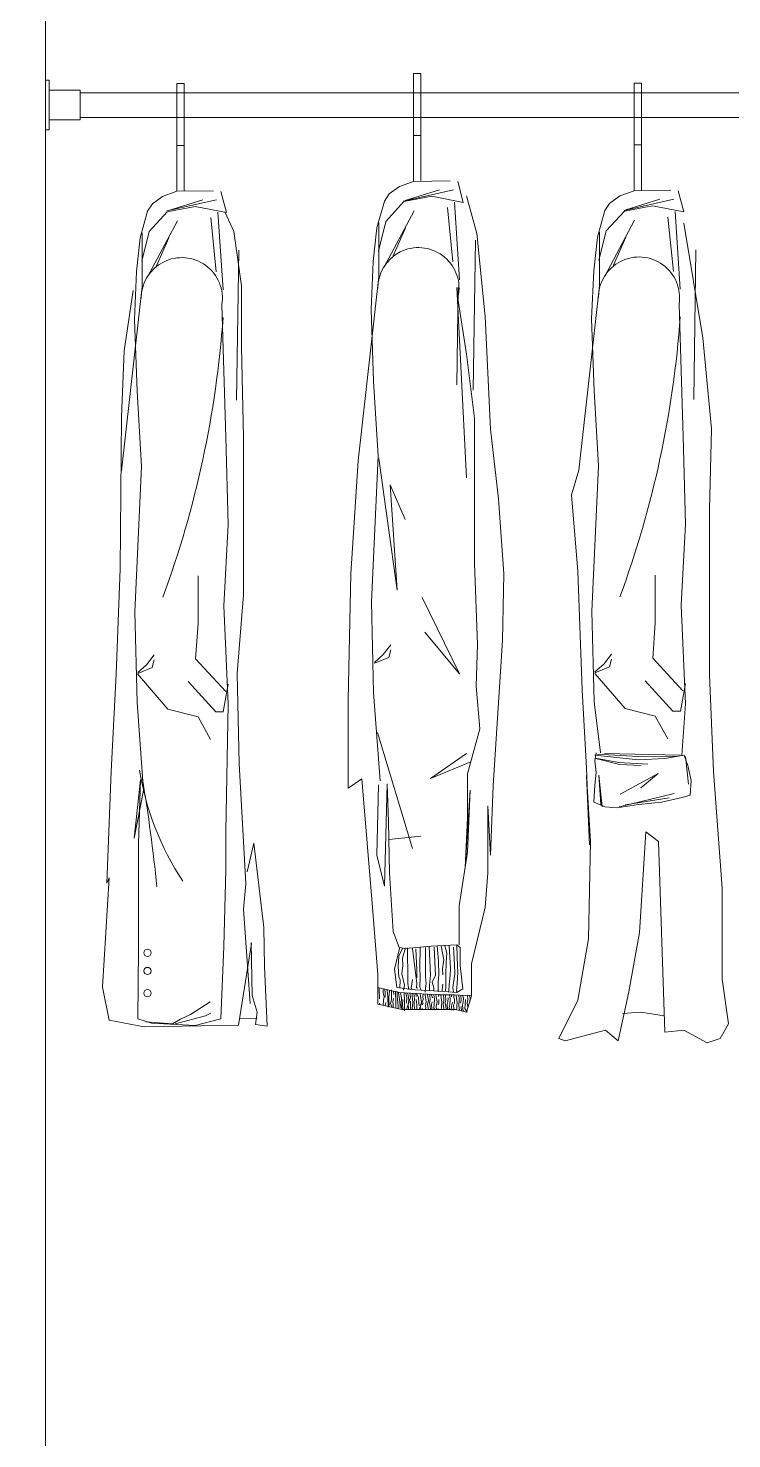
# Model space of a CAD drawing. Header units: millimetres. Extents: x 2502.5 to 2587.5, y 1451 to 1547.9.
# Drawn here: x 2571.685 to 2572.254, y 1532.492 to 1533.631 of the extents above; entities that cross this region are included whole.
import ezdxf

# ---------------------------------------------------------------- set-up
doc = ezdxf.new("R2010")
doc.units = ezdxf.units.MM
for name, color, linetype, lineweight in [('0.09', 6, 'Continuous', 9), ('03_CIVIL EXIST A DECLARAR', 6, 'Continuous', 15), ('07_CIVIL VISTAS MEDIA', 143, 'Continuous', 9)]:
    doc.layers.add(name, color=color, linetype=linetype, lineweight=lineweight)

msp = doc.modelspace()

# ---------------------------------------------------------------- hatches: boundary and pattern name
at = {"layer": '0.09'}
h = msp.add_hatch(dxfattribs=at)
h.set_pattern_fill('ANSI32', color=18, scale=0.005, angle=-90)
h.paths.add_polyline_path([(2573.5176, 1535.1292), (2568.8162, 1535.1292), (2568.9073, 1534.8292), (2570.9493, 1534.8292), (2570.9493, 1531.8292), (2569.8186, 1531.8292), (2569.9097, 1531.5292), (2573.1633, 1531.5292), (2573.1928, 1531.8292), (2572.9993, 1531.8292), (2572.9993, 1534.8292), (2573.4881, 1534.8292)])
h.paths.add_polyline_path([(2571.0993, 1534.8292), (2572.8993, 1534.8292), (2572.8993, 1531.8292), (2571.0993, 1531.8292)], flags=16)
h.paths.add_polyline_path([(2571.6993, 1534.0292), (2572.8993, 1534.0292), (2572.8993, 1531.8492), (2571.6993, 1531.8492)], flags=0)
h.paths.add_polyline_path([(2572.5745, 1533.7107, -0.877045), (2572.5685, 1533.7563, -0.767449), (2572.5685, 1533.8011, -0.767449), (2572.5685, 1533.8459, -0.767449), (2572.5685, 1533.8907), (2572.8213, 1533.8907, -0.767449), (2572.8213, 1533.8459, -0.767449), (2572.8213, 1533.8011, -0.767449), (2572.8213, 1533.7563, -0.877045), (2572.8153, 1533.7107), (2572.8993, 1533.7092)], flags=0)
h.paths.add_polyline_path([(2572.3593, 1533.0399), (2572.3589, 1533.0433), (2572.3582, 1533.0433)], flags=0)
h.paths.add_polyline_path([(2572.2795, 1533.0166), (2572.2798, 1533.0081), (2572.28, 1533.0081)], flags=0)
h.paths.add_polyline_path([(2572.2863, 1533.044), (2572.2852, 1533.0441), (2572.2854, 1533.0419), (2572.286, 1533.0418)], flags=0)
h.paths.add_polyline_path([(2572.2168, 1533.0399), (2572.2165, 1533.0433), (2572.2157, 1533.0433)], flags=0)
h.paths.add_polyline_path([(2572.137, 1533.0166), (2572.1373, 1533.0081), (2572.1375, 1533.0081)], flags=0)
h.paths.add_polyline_path([(2572.1439, 1533.044), (2572.1427, 1533.0441), (2572.143, 1533.0419), (2572.1435, 1533.0418)], flags=0)
h.paths.add_polyline_path([(2572.0403, 1532.9657), (2572.0423, 1533.0159), (2572.0384, 1532.9534)], flags=0)
h.paths.add_polyline_path([(2572.0328, 1533.4276), (2572.0326, 1533.4141, 0.104536)], flags=0)
h.paths.add_polyline_path([(2571.985, 1532.8875), (2571.9853, 1532.8875), (2571.9852, 1532.8879)], flags=0)
h.paths.add_polyline_path([(2571.9998, 1532.8544), (2571.9996, 1532.856), (2571.9975, 1532.8569), (2571.9977, 1532.8554), (2571.9981, 1532.8544)], flags=0)
h.paths.add_polyline_path([(2572.0058, 1532.8511), (2572.0064, 1532.8559), (2572.0057, 1532.8511)], flags=0)
h.paths.add_polyline_path([(2572.0023, 1532.8414), (2572.0026, 1532.8388), (2572.0039, 1532.8388), (2572.0039, 1532.839), (2572.0032, 1532.8436)], flags=0)
h.paths.add_polyline_path([(2571.993, 1532.8449), (2571.9942, 1532.8397), (2571.9939, 1532.8474)], flags=0)
h.paths.add_polyline_path([(2571.7023, 1533.5812), (2571.7273, 1533.5812), (2571.8053, 1533.581), (2571.8053, 1533.5866), (2571.8113, 1533.5866), (2571.8113, 1533.5792), (2571.9966, 1533.5792), (2571.9966, 1533.5946), (2572.0026, 1533.5946), (2572.0026, 1533.5792), (2572.1748, 1533.5792), (2572.1748, 1533.587), (2572.1808, 1533.587), (2572.1808, 1533.5792), (2572.3173, 1533.5792), (2572.3173, 1533.587), (2572.3233, 1533.587), (2572.3233, 1533.5792), (2572.5339, 1533.5792), (2572.5339, 1533.5865), (2572.5399, 1533.5865), (2572.5399, 1533.5792), (2572.7564, 1533.5792), (2572.7564, 1533.5859), (2572.7624, 1533.5859), (2572.7624, 1533.5792), (2572.8813, 1533.5792), (2572.8813, 1533.5812), (2572.8963, 1533.5812), (2572.8963, 1533.5572), (2572.8813, 1533.5572), (2572.8813, 1533.5592), (2572.7624, 1533.5592), (2572.7624, 1533.4989), (2572.7795, 1533.4926), (2572.7859, 1533.4829), (2572.792, 1533.4613), (2572.7949, 1533.4341), (2572.7967, 1533.3954), (2572.7959, 1533.3731), (2572.8076, 1533.2692), (2572.8082, 1533.1938), (2572.8114, 1533.1089), (2572.8154, 1533.0302), (2572.8189, 1532.6276), (2572.8171, 1532.632), (2572.8225, 1532.5435), (2572.8171, 1532.5169), (2572.7888, 1532.5116), (2572.7126, 1532.5131), (2572.6982, 1532.5184), (2572.6989, 1532.5134), (2572.6895, 1532.512), (2572.6915, 1532.5603), (2572.6922, 1532.5917), (2572.7002, 1532.6601), (2572.7067, 1532.6316), (2572.712, 1533.0367), (2572.7138, 1533.1093), (2572.7085, 1533.173), (2572.7085, 1533.3004), (2572.7102, 1533.373), (2572.7102, 1533.4225), (2572.7164, 1533.4663), (2572.7236, 1533.482), (2572.7222, 1533.4817), (2572.7269, 1533.4995), (2572.7564, 1533.499), (2572.7564, 1533.5592), (2572.5399, 1533.5592), (2572.5399, 1533.4995), (2572.557, 1533.4932), (2572.5634, 1533.4835), (2572.5695, 1533.4619), (2572.5724, 1533.4346), (2572.5742, 1533.396), (2572.5734, 1533.3737), (2572.5851, 1533.2698), (2572.5858, 1533.1944), (2572.5889, 1533.1095), (2572.5929, 1533.0308), (2572.5964, 1532.6281), (2572.5947, 1532.6325), (2572.6, 1532.544), (2572.5947, 1532.5175), (2572.5663, 1532.5122), (2572.4902, 1532.5136), (2572.4757, 1532.519), (2572.4764, 1532.5139), (2572.467, 1532.5126), (2572.469, 1532.5608), (2572.4697, 1532.5923), (2572.4777, 1532.6606), (2572.4843, 1532.6322), (2572.4895, 1533.0373), (2572.4913, 1533.1099), (2572.486, 1533.1736), (2572.486, 1533.301), (2572.4877, 1533.3735), (2572.4877, 1533.4231), (2572.4939, 1533.4669), (2572.5011, 1533.4826), (2572.4997, 1533.4823), (2572.5044, 1533.5), (2572.5339, 1533.4996), (2572.5339, 1533.5592), (2572.3233, 1533.5592), (2572.3233, 1533.5001), (2572.3528, 1533.5006), (2572.3575, 1533.4829), (2572.3503, 1533.4843), (2572.354, 1533.4159, 0.945076), (2572.2886, 1533.4152), (2572.2883, 1533.4144), (2572.2838, 1533.3743), (2572.2851, 1533.3385), (2572.2887, 1533.2779), (2572.2833, 1533.1603), (2572.2845, 1533.1114), (2572.285, 1533.1108), (2572.2927, 1533.1177), (2572.3005, 1533.1273), (2572.2975, 1533.1154), (2572.2841, 1533.11), (2572.2845, 1533.1104), (2572.2833, 1533.1603), (2572.2887, 1533.2779), (2572.2851, 1533.3385), (2572.283, 1533.3965), (2572.2848, 1533.4352), (2572.2877, 1533.4624), (2572.2948, 1533.4878), (2572.3058, 1533.4958), (2572.3173, 1533.5), (2572.3173, 1533.5592), (2572.1808, 1533.5592), (2572.1808, 1533.5001), (2572.2103, 1533.5006), (2572.215, 1533.4829), (2572.2078, 1533.4843), (2572.2115, 1533.4159, 0.945076), (2572.1461, 1533.4152), (2572.1459, 1533.4144), (2572.1413, 1533.3743), (2572.1426, 1533.3385), (2572.1462, 1533.2779), (2572.1408, 1533.1603), (2572.142, 1533.1114), (2572.1425, 1533.1108), (2572.1503, 1533.1177), (2572.158, 1533.1273), (2572.155, 1533.1154), (2572.1416, 1533.11), (2572.1421, 1533.1104), (2572.1408, 1533.1603), (2572.1462, 1533.2779), (2572.1426, 1533.3385), (2572.1405, 1533.3965), (2572.1423, 1533.4352), (2572.1452, 1533.4624), (2572.1523, 1533.4878), (2572.1634, 1533.4958), (2572.1748, 1533.5), (2572.1748, 1533.5592), (2572.0026, 1533.5592), (2572.0026, 1533.5077), (2572.0321, 1533.5082), (2572.0368, 1533.4905), (2572.0115, 1533.4955), (2571.9889, 1533.4912), (2571.9742, 1533.4751), (2571.9686, 1533.4528), (2571.9686, 1533.4307), (2571.9631, 1533.3819), (2571.9644, 1533.3461), (2571.968, 1533.2855), (2571.9626, 1533.1679), (2571.9639, 1533.118), (2571.9721, 1533.1253), (2571.9798, 1533.1349), (2571.9768, 1533.123), (2571.9639, 1533.1178), (2571.9644, 1533.0948), (2571.9666, 1533.0656), (2571.993, 1532.9776), (2571.9742, 1532.9757), (2571.9753, 1533.0209), (2571.9763, 1532.9903), (2571.9766, 1532.9759), (2571.993, 1532.9776), (2571.9666, 1533.0656), (2571.9644, 1533.0948), (2571.9626, 1533.1679), (2571.968, 1533.2855), (2571.9644, 1533.3461), (2571.9631, 1533.3819), (2571.9519, 1533.2819), (2571.9461, 1533.1906), (2571.9439, 1533.0889), (2571.9439, 1533.0175), (2571.9548, 1533.0249), (2571.9634, 1532.921), (2571.9678, 1532.8669), (2571.9678, 1532.8563), (2571.9787, 1532.8539), (2571.9785, 1532.857), (2571.9855, 1532.8561), (2571.9857, 1532.8626), (2571.9838, 1532.8684), (2571.9848, 1532.8817), (2571.9878, 1532.8884), (2571.9899, 1532.888), (2571.9918, 1532.8945), (2571.9918, 1532.8796), (2571.992, 1532.8715), (2571.992, 1532.8593), (2571.9926, 1532.8552), (2571.9945, 1532.8549), (2571.9946, 1532.8559), (2571.9954, 1532.8548), (2572.0017, 1532.854), (2572.0018, 1532.8567), (2572.0046, 1532.8511), (2572.0041, 1532.8511), (2572.0014, 1532.8364), (2571.9923, 1532.8409), (2571.9927, 1532.8376), (2571.9824, 1532.8399), (2571.9824, 1532.8391), (2571.9823, 1532.8399), (2571.9803, 1532.8403), (2571.9804, 1532.8378), (2571.9793, 1532.8406), (2571.9761, 1532.8413), (2571.9761, 1532.8412), (2571.9761, 1532.8401), (2571.9761, 1532.8413), (2571.9678, 1532.8431), (2571.9678, 1532.8669), (2571.9634, 1532.921), (2571.9548, 1533.0249), (2571.9439, 1533.0175), (2571.9439, 1533.0889), (2571.9461, 1533.1906), (2571.9519, 1533.2819), (2571.9631, 1533.3819), (2571.9623, 1533.4041), (2571.9641, 1533.4428), (2571.967, 1533.47), (2571.9741, 1533.4954), (2571.9852, 1533.5034), (2571.9966, 1533.5076), (2571.9966, 1533.5592), (2571.8113, 1533.5592), (2571.8113, 1533.4997), (2571.8409, 1533.5001), (2571.8455, 1533.4824), (2571.8441, 1533.4827), (2571.8513, 1533.467), (2571.8575, 1533.4232), (2571.8575, 1533.3736), (2571.8593, 1533.3011), (2571.8593, 1533.1737), (2571.854, 1533.11), (2571.8558, 1533.0374), (2571.8609, 1532.9441), (2571.8676, 1532.9731), (2571.8756, 1532.9048), (2571.8763, 1532.8733), (2571.8783, 1532.8251), (2571.8689, 1532.8265), (2571.8696, 1532.8317), (2571.8562, 1532.8315), (2571.856, 1532.8315), (2571.8551, 1532.8261), (2571.779, 1532.8247), (2571.7506, 1532.83), (2571.7453, 1532.8566), (2571.7506, 1532.945), (2571.7489, 1532.9406), (2571.7524, 1533.0309), (2571.7563, 1533.1096), (2571.7595, 1533.1945), (2571.7602, 1533.2699), (2571.7719, 1533.3738), (2571.7711, 1533.3961), (2571.7729, 1533.4347), (2571.7757, 1533.462), (2571.7829, 1533.4873), (2571.7939, 1533.4953), (2571.8053, 1533.4996), (2571.8053, 1533.5592), (2571.7273, 1533.5592), (2571.7273, 1533.5572), (2571.7023, 1533.5572)], flags=0)
h.paths.add_polyline_path([(2571.7743, 1532.9728), (2571.7743, 1532.8879), (2571.7788, 1532.8845, -613.086776), (2571.7788, 1532.8845)], flags=0)
h.paths.add_polyline_path([(2571.7794, 1533.4264), (2571.8012, 1533.4673), (2571.7884, 1533.4384, -0.61303), (2571.8421, 1533.4154), (2571.8385, 1533.4827), (2571.8421, 1533.4154, 0.784591)], flags=0)
h.paths.add_polyline_path([(2572.024, 1532.8405), (2572.0244, 1532.8449), (2572.0239, 1532.8426)], flags=0)
h.paths.add_polyline_path([(2572.0157, 1532.8322), (2572.0166, 1532.8389), (2572.0156, 1532.8449), (2572.015, 1532.8415)], flags=0)
h.paths.add_polyline_path([(2572.0166, 1532.8541), (2572.0166, 1532.8609), (2572.017, 1532.867), (2572.0169, 1532.8719), (2572.0118, 1532.8609), (2572.0134, 1532.8538), (2572.0165, 1532.8536)], flags=0)
h.paths.add_polyline_path([(2572.0272, 1532.8506), (2572.0269, 1532.8532), (2572.0267, 1532.8507)], flags=0)
h.paths.add_polyline_path([(2572.0299, 1532.8676), (2572.0297, 1532.8748), (2572.0287, 1532.8908), (2572.0253, 1532.8906), (2572.0267, 1532.8712), (2572.0253, 1532.8585), (2572.0252, 1532.855), (2572.0258, 1532.8505), (2572.0277, 1532.8514)], flags=0)
h.paths.add_polyline_path([(2572.0436, 1532.8496), (2572.0394, 1532.8372), (2572.0413, 1532.8342), (2572.0411, 1532.8362), (2572.0312, 1532.8387), (2572.0291, 1532.8341), (2572.0253, 1532.8401), (2572.0276, 1532.8396), (2572.0274, 1532.8413), (2572.0291, 1532.8502), (2572.0286, 1532.8546), (2572.0291, 1532.851), (2572.0313, 1532.8524), (2572.0318, 1532.8598), (2572.0322, 1532.8675), (2572.0316, 1532.8908), (2572.0344, 1532.8889), (2572.0344, 1532.8741), (2572.0364, 1532.8554), (2572.0349, 1532.8545), (2572.0384, 1532.8438), (2572.038, 1532.8394), (2572.0391, 1532.8377), (2572.0404, 1532.8465), (2572.0398, 1532.856), (2572.0436, 1532.8446)], flags=0)
h.paths.add_polyline_path([(2572.1993, 1532.8335), (2572.1804, 1532.8365), (2572.1668, 1532.8356), (2572.1706, 1532.8529), (2572.1791, 1532.9009), (2572.1843, 1532.9822), (2572.1946, 1532.9745)], flags=0)
h.paths.add_polyline_path([(2571.7855, 1533.1149), (2571.7722, 1533.1096), (2571.7808, 1533.1172), (2571.7885, 1533.1269)], flags=0)
h.paths.add_polyline_path([(2572.3417, 1532.8335), (2572.3229, 1532.8365), (2572.3093, 1532.8356), (2572.313, 1532.8529), (2572.3216, 1532.9009), (2572.3267, 1532.9822), (2572.337, 1532.9745)], flags=0)
h.paths.add_polyline_path([(2572.4987, 1533.0936), (2572.4996, 1533.0946), (2572.4989, 1533.0981)], flags=0)
h.paths.add_polyline_path([(2572.5068, 1533.4826), (2572.5032, 1533.4153, -0.61303), (2572.5569, 1533.4383), (2572.544, 1533.4672), (2572.5635, 1533.4307, 0.724076), (2572.5032, 1533.4153)], flags=0)
h.paths.add_polyline_path([(2572.1463, 1533.0279), (2572.1482, 1533.0028), (2572.149, 1533.0027)], flags=0)
h.paths.add_polyline_path([(2572.7212, 1533.0931), (2572.7221, 1533.094), (2572.7214, 1533.0976)], flags=0)
h.paths.add_polyline_path([(2572.7293, 1533.482), (2572.7257, 1533.4147, -0.61303), (2572.7794, 1533.4377), (2572.7665, 1533.4666), (2572.786, 1533.4302, 0.724076), (2572.7257, 1533.4147)], flags=0)
h.paths.add_polyline_path([(2572.0107, 1532.8519), (2572.0096, 1532.8441), (2572.0103, 1532.8388), (2572.0112, 1532.8428), (2572.0115, 1532.8392), (2572.0123, 1532.835), (2572.0134, 1532.8441)], flags=0)
h.paths.add_polyline_path([(2572.0189, 1532.8485), (2572.0197, 1532.8543), (2572.0187, 1532.8505)], flags=0)
h.paths.add_polyline_path([(2571.973, 1532.8488), (2571.9725, 1532.8509), (2571.9723, 1532.8462)], flags=0)
h.paths.add_polyline_path([(2571.9772, 1532.8401), (2571.9787, 1532.8464), (2571.9805, 1532.8476), (2571.9798, 1532.8448), (2571.977, 1532.843)], flags=0)
h.paths.add_polyline_path([(2572.2888, 1533.0279), (2572.2907, 1533.0028), (2572.2915, 1533.0027)], flags=0)
h.paths.add_polyline_path([(2572.032, 1532.8447), (2572.0318, 1532.8432), (2572.0314, 1532.8476)], flags=0)
h.paths.add_polyline_path([(2572.0331, 1532.8427), (2572.0335, 1532.8392), (2572.0338, 1532.8382), (2572.0341, 1532.8404), (2572.0336, 1532.8456)], flags=0)
h.paths.add_polyline_path([(2572.5644, 1533.1172), (2572.5731, 1533.1095), (2572.5597, 1533.1148), (2572.5567, 1533.1268)], flags=0)
h.paths.add_polyline_path([(2572.7869, 1533.1166), (2572.7956, 1533.1089), (2572.7822, 1533.1142), (2572.7792, 1533.1262)], flags=0)

# ---------------------------------------------------------------- linework, layer by layer
at = {"layer": '03_CIVIL EXIST A DECLARAR'}
msp.add_line((2571.6993, 1531.8292), (2571.6993, 1534.8292), dxfattribs=at)
at = {"layer": '07_CIVIL VISTAS MEDIA'}
for p, q in [((2571.7023, 1533.5892), (2571.6993, 1533.5892)), ((2571.7023, 1533.5892), (2571.7023, 1533.5492)), ((2571.9966, 1533.5946), (2571.9966, 1533.5076)), ((2572.0026, 1533.5082), (2572.0026, 1533.5946)), ((2571.7023, 1533.5812), (2571.7273, 1533.5812)), ((2571.7273, 1533.5812), (2571.7273, 1533.5572)), ((2572.8813, 1533.5792), (2571.7273, 1533.5792)), ((2571.8053, 1533.5866), (2571.8053, 1533.4996)), ((2571.8113, 1533.5001), (2571.8113, 1533.5866)), ((2572.1748, 1533.587), (2572.1748, 1533.5)), ((2572.1808, 1533.5006), (2572.1808, 1533.587)), ((2571.7023, 1533.5572), (2571.7273, 1533.5572)), ((2572.8813, 1533.5592), (2571.7273, 1533.5592)), ((2571.7023, 1533.5492), (2571.6993, 1533.5492)), ((2571.9886, 1533.4917), (2572.0288, 1533.5007)), ((2571.9899, 1533.4921), (2572.0175, 1533.5007)), ((2571.7973, 1533.4837), (2571.8375, 1533.4927)), ((2571.7986, 1533.484), (2571.8263, 1533.4927)), ((2572.0284, 1533.4425), (2572.024, 1533.4864)), ((2572.0339, 1533.4281), (2572.0297, 1533.4908)), ((2572.0479, 1533.4655), (2572.0393, 1533.4958)), ((2572.1668, 1533.4841), (2572.207, 1533.4931)), ((2572.1681, 1533.4845), (2572.1957, 1533.4931)), ((2571.7813, 1533.43), (2571.8058, 1533.4758)), ((2571.8372, 1533.4344), (2571.8328, 1533.4783)), ((2571.8427, 1533.4201), (2571.8385, 1533.4827)), ((2571.9686, 1533.4741), (2571.9686, 1533.4307)), ((2571.9726, 1533.4381), (2571.9971, 1533.4839)), ((2572.1508, 1533.4305), (2572.1753, 1533.4763)), ((2572.2066, 1533.4349), (2572.2022, 1533.4788)), ((2572.2121, 1533.4205), (2572.2079, 1533.4832)), ((2572.2151, 1533.4737), (2572.2305, 1533.3812)), ((2571.7774, 1533.466), (2571.7774, 1533.4226)), ((2571.7989, 1533.462), (2571.7889, 1533.4394)), ((2571.9902, 1533.4701), (2571.9801, 1533.4475)), ((2572.0544, 1533.3984), (2572.0479, 1533.4655)), ((2572.1468, 1533.4665), (2572.1468, 1533.4231)), ((2572.1683, 1533.4625), (2572.1583, 1533.4399)), ((2571.8554, 1533.452), (2571.8535, 1533.3309)), ((2572.0466, 1533.46), (2572.0448, 1533.339)), ((2572.2248, 1533.4524), (2572.223, 1533.3314)), ((2571.9686, 1533.4307), (2571.9519, 1533.2819)), ((2571.7774, 1533.4226), (2571.7606, 1533.2739)), ((2572.0327, 1533.4218), (2572.0316, 1533.3433)), ((2572.0316, 1533.4218), (2572.0394, 1533.2681)), ((2572.1468, 1533.4231), (2572.1301, 1533.2743)), ((2572.0393, 1533.3681), (2572.0328, 1533.4114)), ((2572.0588, 1533.3075), (2572.0544, 1533.3984)), ((2572.2305, 1533.3812), (2572.2374, 1533.3076)), ((2572.0458, 1533.3162), (2572.0393, 1533.3681)), ((2572.0458, 1533.1993), (2572.0458, 1533.3162)), ((2572.0653, 1533.2512), (2572.0588, 1533.3075)), ((2572.2374, 1533.3076), (2572.2357, 1533.2425)), ((2571.9519, 1533.2819), (2571.9461, 1533.1906)), ((2571.9687, 1533.2838), (2571.9833, 1533.1773)), ((2572.1243, 1533.2545), (2572.1301, 1533.2743)), ((2571.9833, 1533.1773), (2571.9777, 1533.2625)), ((2571.9777, 1533.2625), (2571.99, 1533.2345)), ((2572.0696, 1533.1906), (2572.0653, 1533.2512)), ((2572.1294, 1533.1928), (2572.1243, 1533.2545)), ((2572.2357, 1533.2425), (2572.2357, 1533.1089)), ((2571.9461, 1533.1906), (2571.9439, 1533.0889)), ((2572.0482, 1533.1334), (2572.0458, 1533.1993)), ((2572.0684, 1533.1368), (2572.0696, 1533.1906)), ((2572.1329, 1533.0969), (2572.1294, 1533.1928)), ((2572.0035, 1533.1715), (2572.0339, 1533.1099)), ((2572.0339, 1533.1099), (2572.0058, 1533.1435)), ((2572.0472, 1533.0999), (2572.0482, 1533.1334)), ((2572.0609, 1533.0196), (2572.0684, 1533.1368)), ((2572.2357, 1533.1089), (2572.2391, 1533.031)), ((2572.0502, 1533.0654), (2572.0472, 1533.0999)), ((2571.9439, 1533.0889), (2571.9439, 1533.0175)), ((2572.1363, 1533.0336), (2572.1329, 1533.0969)), ((2572.0403, 1533.029), (2572.0502, 1533.0654)), ((2571.9676, 1533.0623), (2571.9957, 1532.9686)), ((2572.0103, 1533.0253), (2572.0395, 1533.0455)), ((2572.1432, 1533.0395), (2572.1441, 1533.046)), ((2572.1432, 1533.0441), (2572.1784, 1533.0404)), ((2572.1447, 1533.0448), (2572.1781, 1533.043)), ((2572.151, 1533.0454), (2572.212, 1533.0441)), ((2572.1781, 1533.043), (2572.2107, 1533.0433)), ((2572.1784, 1533.0404), (2572.1997, 1533.0413)), ((2572.1997, 1533.0413), (2572.2154, 1533.0441)), ((2572.2154, 1533.0441), (2572.2182, 1533.0358)), ((2572.0428, 1533.0387), (2572.0103, 1533.0253)), ((2572.0403, 1532.9936), (2572.0403, 1533.029)), ((2572.1389, 1532.9716), (2572.1363, 1533.0336)), ((2572.1441, 1533.0302), (2572.1432, 1533.0395)), ((2572.1432, 1533.02), (2572.1441, 1533.0302)), ((2572.1635, 1533.0125), (2572.1943, 1533.0292)), ((2572.1943, 1533.0292), (2572.1802, 1533.0177)), ((2572.2182, 1533.0358), (2572.221, 1533.0237)), ((2572.2391, 1533.031), (2572.246, 1532.9368)), ((2571.9439, 1533.0175), (2571.9548, 1533.0249)), ((2571.9548, 1533.0249), (2571.9634, 1532.921)), ((2571.9684, 1533.0202), (2571.9669, 1532.9633)), ((2571.9733, 1532.9384), (2571.9753, 1533.0209)), ((2571.9753, 1533.0209), (2571.9763, 1532.9903)), ((2572.0588, 1532.9634), (2572.0609, 1533.0196)), ((2572.1397, 1532.9745), (2572.1363, 1533.0276)), ((2572.1363, 1533.0276), (2572.1389, 1532.9716)), ((2572.1423, 1533.0062), (2572.1432, 1533.02)), ((2572.221, 1533.0237), (2572.2201, 1533.0117)), ((2572.0423, 1533.0159), (2572.0384, 1532.9532)), ((2572.0403, 1532.9657), (2572.0423, 1533.0159)), ((2572.2136, 1533.0099), (2572.1969, 1533.0062)), ((2572.2201, 1533.0117), (2572.2136, 1533.0099)), ((2572.0566, 1532.9492), (2572.0566, 1533.0033)), ((2572.0566, 1533.0033), (2572.0588, 1532.9634)), ((2572.1515, 1533.0025), (2572.1423, 1533.0062)), ((2572.1608, 1533.0015), (2572.1515, 1533.0025)), ((2572.1784, 1533.0043), (2572.1608, 1533.0015)), ((2572.1969, 1533.0062), (2572.1784, 1533.0043)), ((2571.9763, 1532.9903), (2571.9773, 1532.949)), ((2572.0384, 1532.9532), (2572.0403, 1532.9936)), ((2571.9766, 1532.9759), (2572.0024, 1532.9786)), ((2572.138, 1532.8957), (2572.1397, 1532.9745)), ((2572.1843, 1532.9822), (2572.1791, 1532.9009)), ((2572.1946, 1532.9745), (2572.1843, 1532.9822)), ((2572.1997, 1532.8204), (2572.1946, 1532.9745)), ((2571.9669, 1532.9633), (2571.9733, 1532.9384)), ((2572.0334, 1532.9224), (2572.0403, 1532.9657)), ((2571.9773, 1532.949), (2571.9802, 1532.9017)), ((2572.0544, 1532.921), (2572.0566, 1532.9492)), ((2572.246, 1532.9368), (2572.246, 1532.8632)), ((2571.9634, 1532.921), (2571.9678, 1532.8669)), ((2572.0334, 1532.8909), (2572.0334, 1532.9224)), ((2572.0436, 1532.8756), (2572.0544, 1532.921)), ((2571.9802, 1532.9017), (2571.9852, 1532.8879)), ((2572.1294, 1532.8461), (2572.138, 1532.8957)), ((2572.1791, 1532.9009), (2572.1706, 1532.8529)), ((2571.9852, 1532.8879), (2571.9812, 1532.8712)), ((2571.9848, 1532.8817), (2571.9842, 1532.8735)), ((2571.9879, 1532.8885), (2571.9848, 1532.8817)), ((2571.9901, 1532.8879), (2571.9852, 1532.8889)), ((2571.9901, 1532.8885), (2571.9877, 1532.8802)), ((2572.0108, 1532.8899), (2571.9901, 1532.8879)), ((2571.9918, 1532.8885), (2571.9918, 1532.8796)), ((2571.9957, 1532.888), (2571.9992, 1532.8596)), ((2571.9985, 1532.8878), (2571.9994, 1532.8702)), ((2572.002, 1532.8887), (2572.0018, 1532.873)), ((2572.0062, 1532.8889), (2572.0062, 1532.8652)), ((2572.0092, 1532.8898), (2572.0103, 1532.8663)), ((2572.0315, 1532.8909), (2572.0108, 1532.8899)), ((2572.0133, 1532.8891), (2572.0142, 1532.8715)), ((2572.0157, 1532.8902), (2572.0168, 1532.8776)), ((2572.019, 1532.8902), (2572.021, 1532.8787)), ((2572.0218, 1532.8902), (2572.0236, 1532.8843)), ((2572.0236, 1532.8843), (2572.0231, 1532.8767)), ((2572.0253, 1532.8902), (2572.0266, 1532.8722)), ((2572.0288, 1532.8891), (2572.0297, 1532.8748)), ((2572.0344, 1532.8889), (2572.0315, 1532.8909)), ((2572.0316, 1532.8904), (2572.0321, 1532.8735)), ((2572.0344, 1532.8741), (2572.0344, 1532.8889)), ((2571.9812, 1532.8712), (2571.9832, 1532.8564)), ((2571.9842, 1532.8735), (2571.9848, 1532.8652)), ((2571.9879, 1532.8741), (2571.9872, 1532.8676)), ((2571.9877, 1532.8802), (2571.9879, 1532.8741)), ((2571.9918, 1532.8796), (2571.992, 1532.8715)), ((2571.992, 1532.8715), (2571.992, 1532.8593)), ((2571.9994, 1532.8702), (2571.9992, 1532.8643)), ((2572.0018, 1532.873), (2572.002, 1532.8646)), ((2572.0142, 1532.8715), (2572.0144, 1532.8665)), ((2572.0168, 1532.8776), (2572.017, 1532.867)), ((2572.021, 1532.8787), (2572.0201, 1532.8715)), ((2572.0201, 1532.8715), (2572.0203, 1532.8667)), ((2572.0231, 1532.8767), (2572.0227, 1532.8676)), ((2572.0266, 1532.8722), (2572.0262, 1532.8665)), ((2572.0297, 1532.8748), (2572.0299, 1532.8676)), ((2572.0321, 1532.8735), (2572.0323, 1532.8689)), ((2572.0364, 1532.8554), (2572.0344, 1532.8741)), ((2572.0436, 1532.8496), (2572.0436, 1532.8756)), ((2571.9678, 1532.8669), (2571.9678, 1532.8431)), ((2571.9848, 1532.8652), (2571.9857, 1532.8626)), ((2571.9857, 1532.8626), (2571.9855, 1532.8559)), ((2571.9872, 1532.8676), (2571.9892, 1532.8583)), ((2571.9892, 1532.8583), (2571.9885, 1532.8543)), ((2571.992, 1532.8593), (2571.9927, 1532.8548)), ((2571.9957, 1532.8628), (2571.9946, 1532.8559)), ((2571.9992, 1532.8596), (2571.999, 1532.8563)), ((2572.002, 1532.8646), (2572.0018, 1532.8567)), ((2572.0062, 1532.8652), (2572.0068, 1532.8596)), ((2572.0068, 1532.8596), (2572.0064, 1532.8559)), ((2572.0096, 1532.8583), (2572.0094, 1532.8543)), ((2572.0103, 1532.8663), (2572.0096, 1532.8583)), ((2572.0144, 1532.8665), (2572.0118, 1532.8609)), ((2572.0118, 1532.8609), (2572.0129, 1532.8561)), ((2572.017, 1532.867), (2572.0166, 1532.8609)), ((2572.0166, 1532.8609), (2572.0166, 1532.8541)), ((2572.0203, 1532.8591), (2572.0197, 1532.8543)), ((2572.0227, 1532.8676), (2572.0227, 1532.8572)), ((2572.0253, 1532.8585), (2572.0251, 1532.8537)), ((2572.0262, 1532.8665), (2572.0253, 1532.8585)), ((2572.0299, 1532.8676), (2572.0284, 1532.8565)), ((2572.0318, 1532.8598), (2572.0314, 1532.8533)), ((2572.0323, 1532.8689), (2572.0318, 1532.8598)), ((2572.246, 1532.8632), (2572.2511, 1532.8272)), ((2571.9674, 1532.8564), (2571.9852, 1532.8525)), ((2571.9689, 1532.8558), (2571.9691, 1532.8472)), ((2571.9722, 1532.8521), (2571.9722, 1532.8548)), ((2571.973, 1532.8488), (2571.9722, 1532.8521)), ((2571.9723, 1532.8462), (2571.973, 1532.8488)), ((2571.9735, 1532.8551), (2571.9738, 1532.8516)), ((2571.9738, 1532.8516), (2571.9736, 1532.8487)), ((2571.9754, 1532.8544), (2571.9758, 1532.8488)), ((2571.9758, 1532.8488), (2571.9759, 1532.8459)), ((2571.9773, 1532.8538), (2571.9768, 1532.8483)), ((2571.9768, 1532.8483), (2571.9768, 1532.8463)), ((2571.9787, 1532.8547), (2571.9789, 1532.8508)), ((2571.9789, 1532.8508), (2571.9787, 1532.8464)), ((2571.9805, 1532.8476), (2571.9798, 1532.8448)), ((2571.9805, 1532.8533), (2571.9806, 1532.8508)), ((2571.982, 1532.8534), (2571.9822, 1532.8439)), ((2571.9832, 1532.8564), (2571.998, 1532.8545)), ((2571.9834, 1532.8532), (2571.9833, 1532.8494)), ((2571.9833, 1532.8494), (2571.984, 1532.8444)), ((2571.9844, 1532.8525), (2571.9855, 1532.8449)), ((2571.9852, 1532.8525), (2571.999, 1532.8515)), ((2571.9861, 1532.8525), (2571.9869, 1532.8478)), ((2571.9869, 1532.8478), (2571.9867, 1532.843)), ((2571.989, 1532.8521), (2571.9892, 1532.8448)), ((2571.9904, 1532.852), (2571.9911, 1532.8485)), ((2571.9911, 1532.8485), (2571.9909, 1532.8439)), ((2571.9942, 1532.8483), (2571.9909, 1532.8387)), ((2571.9918, 1532.8516), (2571.9922, 1532.8506)), ((2571.9922, 1532.8506), (2571.9928, 1532.8462)), ((2571.9936, 1532.8518), (2571.9942, 1532.8483)), ((2571.9946, 1532.8559), (2571.9953, 1532.855)), ((2571.9955, 1532.852), (2571.9955, 1532.8496)), ((2571.9955, 1532.8496), (2571.9961, 1532.8444)), ((2571.997, 1532.8516), (2571.9974, 1532.8473)), ((2571.9974, 1532.8473), (2571.9971, 1532.8444)), ((2571.998, 1532.8545), (2572.0177, 1532.8535)), ((2571.9984, 1532.8515), (2571.9988, 1532.8492)), ((2571.999, 1532.8563), (2572.0001, 1532.8559)), ((2571.999, 1532.8515), (2572.0167, 1532.8505)), ((2571.9994, 1532.8514), (2572.0007, 1532.8483)), ((2572.0007, 1532.8483), (2572.0008, 1532.8441)), ((2572.0045, 1532.8468), (2572.0013, 1532.8388)), ((2572.0018, 1532.8567), (2572.0031, 1532.8541)), ((2572.0021, 1532.8513), (2572.0023, 1532.8491)), ((2572.0023, 1532.8491), (2572.003, 1532.845)), ((2572.0044, 1532.8511), (2572.0042, 1532.8492)), ((2572.0042, 1532.8492), (2572.0045, 1532.8468)), ((2572.0064, 1532.8559), (2572.0059, 1532.8528)), ((2572.006, 1532.8508), (2572.0063, 1532.848)), ((2572.0063, 1532.848), (2572.0069, 1532.845)), ((2572.0079, 1532.8508), (2572.0083, 1532.8486)), ((2572.0083, 1532.8486), (2572.0086, 1532.8459)), ((2572.0097, 1532.8505), (2572.01, 1532.8467)), ((2572.0112, 1532.8505), (2572.012, 1532.8482)), ((2572.0129, 1532.8561), (2572.0129, 1532.8541)), ((2572.0131, 1532.8506), (2572.0136, 1532.8471)), ((2572.0136, 1532.8471), (2572.0133, 1532.8431)), ((2572.0147, 1532.8511), (2572.015, 1532.849)), ((2572.015, 1532.849), (2572.0156, 1532.8449)), ((2572.0166, 1532.8541), (2572.0164, 1532.853)), ((2572.0167, 1532.8505), (2572.0295, 1532.8505)), ((2572.017, 1532.851), (2572.0169, 1532.8491)), ((2572.0171, 1532.8467), (2572.0171, 1532.8439)), ((2572.0177, 1532.8535), (2572.0315, 1532.8525)), ((2572.0187, 1532.8506), (2572.0189, 1532.8478)), ((2572.0189, 1532.8478), (2572.0196, 1532.8449)), ((2572.0197, 1532.8543), (2572.0194, 1532.8535)), ((2572.0206, 1532.8506), (2572.021, 1532.8485)), ((2572.021, 1532.8485), (2572.0212, 1532.8458)), ((2572.0224, 1532.8504), (2572.0226, 1532.8466)), ((2572.0227, 1532.8572), (2572.0225, 1532.8539)), ((2572.0246, 1532.8481), (2572.0244, 1532.8449)), ((2572.0251, 1532.8537), (2572.0249, 1532.8526)), ((2572.0258, 1532.8505), (2572.0263, 1532.847)), ((2572.0263, 1532.847), (2572.0259, 1532.843)), ((2572.0272, 1532.8509), (2572.0274, 1532.8488)), ((2572.0284, 1532.8565), (2572.0286, 1532.8546)), ((2572.0286, 1532.8546), (2572.0288, 1532.853)), ((2572.0295, 1532.8508), (2572.0293, 1532.8489)), ((2572.0293, 1532.8489), (2572.0296, 1532.8465)), ((2572.0295, 1532.8505), (2572.0433, 1532.8497)), ((2572.0311, 1532.8504), (2572.0314, 1532.8476)), ((2572.0314, 1532.8533), (2572.0318, 1532.8535)), ((2572.0314, 1532.8476), (2572.032, 1532.8447)), ((2572.0315, 1532.8525), (2572.0364, 1532.8554)), ((2572.033, 1532.8504), (2572.0334, 1532.8483)), ((2572.0334, 1532.8483), (2572.0336, 1532.8456)), ((2572.0348, 1532.8502), (2572.035, 1532.8464)), ((2572.0363, 1532.8502), (2572.0371, 1532.8479)), ((2572.0371, 1532.8479), (2572.0368, 1532.8447)), ((2572.0387, 1532.8467), (2572.0383, 1532.8428)), ((2572.0393, 1532.8366), (2572.0436, 1532.8496)), ((2572.0402, 1532.8503), (2572.0404, 1532.8465)), ((2572.0417, 1532.8503), (2572.0425, 1532.848)), ((2572.0425, 1532.848), (2572.0422, 1532.8448)), ((2572.1706, 1532.8529), (2572.162, 1532.8135)), ((2571.9678, 1532.8431), (2571.9873, 1532.8388)), ((2571.9691, 1532.8439), (2571.9693, 1532.8429)), ((2571.9722, 1532.8422), (2571.9723, 1532.8462)), ((2571.9742, 1532.8444), (2571.9737, 1532.8419)), ((2571.9759, 1532.8459), (2571.976, 1532.844)), ((2571.976, 1532.844), (2571.9761, 1532.8412)), ((2571.9761, 1532.8412), (2571.9761, 1532.8406)), ((2571.9768, 1532.8463), (2571.977, 1532.8429)), ((2571.977, 1532.8429), (2571.9768, 1532.8414)), ((2571.9787, 1532.8464), (2571.978, 1532.8436)), ((2571.978, 1532.8436), (2571.9792, 1532.8408)), ((2571.9798, 1532.8448), (2571.9802, 1532.8429)), ((2571.9802, 1532.8429), (2571.9803, 1532.8402)), ((2571.9822, 1532.8439), (2571.9824, 1532.8403)), ((2571.9824, 1532.8403), (2571.9824, 1532.8398)), ((2571.984, 1532.8444), (2571.9841, 1532.8416)), ((2571.9841, 1532.8416), (2571.9843, 1532.8396)), ((2571.9855, 1532.8449), (2571.9858, 1532.8416)), ((2571.9858, 1532.8416), (2571.9857, 1532.8398)), ((2571.9867, 1532.843), (2571.9871, 1532.8384)), ((2571.9873, 1532.8388), (2572.0306, 1532.8388)), ((2571.988, 1532.8467), (2571.9878, 1532.8428)), ((2571.9878, 1532.8428), (2571.9881, 1532.8389)), ((2571.9892, 1532.8448), (2571.9894, 1532.8397)), ((2571.9894, 1532.8397), (2571.9894, 1532.8377)), ((2571.9928, 1532.8462), (2571.9922, 1532.843)), ((2571.9922, 1532.843), (2571.9925, 1532.8389)), ((2571.9942, 1532.8453), (2571.9941, 1532.8428)), ((2571.9941, 1532.8428), (2571.9942, 1532.8397)), ((2571.9942, 1532.8397), (2571.9944, 1532.8386)), ((2571.9958, 1532.8422), (2571.9956, 1532.8393)), ((2571.9956, 1532.8393), (2571.9964, 1532.8389)), ((2571.9961, 1532.8444), (2571.9958, 1532.8422)), ((2571.9971, 1532.8444), (2571.9972, 1532.8422)), ((2571.9972, 1532.8422), (2571.9974, 1532.8398)), ((2571.9974, 1532.8398), (2571.9979, 1532.8386)), ((2571.9988, 1532.8467), (2571.9993, 1532.8425)), ((2571.9993, 1532.8425), (2571.9994, 1532.8402)), ((2571.9994, 1532.8402), (2571.9994, 1532.8383)), ((2572.0008, 1532.8441), (2572.0013, 1532.8416)), ((2572.003, 1532.845), (2572.0023, 1532.8416)), ((2572.0023, 1532.8416), (2572.0026, 1532.8384)), ((2572.0045, 1532.844), (2572.0039, 1532.8425)), ((2572.004, 1532.8396), (2572.0039, 1532.8386)), ((2572.0065, 1532.84), (2572.006, 1532.8388)), ((2572.0069, 1532.845), (2572.0064, 1532.8417)), ((2572.0064, 1532.8417), (2572.0065, 1532.84)), ((2572.0086, 1532.8459), (2572.008, 1532.843)), ((2572.008, 1532.843), (2572.0084, 1532.8396)), ((2572.0084, 1532.8396), (2572.0087, 1532.8387)), ((2572.01, 1532.8467), (2572.0096, 1532.8441)), ((2572.0096, 1532.8441), (2572.01, 1532.8415)), ((2572.01, 1532.8415), (2572.0103, 1532.8386)), ((2572.0117, 1532.845), (2572.0112, 1532.8428)), ((2572.0112, 1532.8428), (2572.0115, 1532.8392)), ((2572.0115, 1532.8392), (2572.0116, 1532.8386)), ((2572.0133, 1532.8431), (2572.0129, 1532.8398)), ((2572.0129, 1532.8398), (2572.0138, 1532.8384)), ((2572.0156, 1532.8449), (2572.015, 1532.8415)), ((2572.015, 1532.8415), (2572.0152, 1532.8383)), ((2572.0171, 1532.8439), (2572.0165, 1532.8424)), ((2572.0166, 1532.8395), (2572.0165, 1532.8384)), ((2572.0192, 1532.8398), (2572.0187, 1532.8387)), ((2572.0196, 1532.8449), (2572.0191, 1532.8416)), ((2572.0191, 1532.8416), (2572.0192, 1532.8398)), ((2572.0212, 1532.8458), (2572.0207, 1532.8429)), ((2572.0207, 1532.8429), (2572.0211, 1532.8395)), ((2572.0211, 1532.8395), (2572.0213, 1532.8386)), ((2572.0226, 1532.8466), (2572.0222, 1532.844)), ((2572.0222, 1532.844), (2572.0226, 1532.8414)), ((2572.0226, 1532.8414), (2572.023, 1532.8384)), ((2572.0244, 1532.8449), (2572.0239, 1532.8426)), ((2572.0239, 1532.8426), (2572.0241, 1532.8391)), ((2572.0241, 1532.8391), (2572.0243, 1532.8384)), ((2572.0259, 1532.843), (2572.0255, 1532.8397)), ((2572.0255, 1532.8397), (2572.0264, 1532.8383)), ((2572.0281, 1532.8447), (2572.0274, 1532.8413)), ((2572.0274, 1532.8413), (2572.0277, 1532.8381)), ((2572.0296, 1532.8437), (2572.0289, 1532.8422)), ((2572.0289, 1532.8422), (2572.0291, 1532.8392)), ((2572.0291, 1532.8392), (2572.0289, 1532.8382)), ((2572.0296, 1532.8465), (2572.0296, 1532.8437)), ((2572.0306, 1532.8388), (2572.0393, 1532.8366)), ((2572.0316, 1532.8396), (2572.0311, 1532.8385)), ((2572.032, 1532.8447), (2572.0315, 1532.8414)), ((2572.0315, 1532.8414), (2572.0316, 1532.8396)), ((2572.0336, 1532.8456), (2572.0331, 1532.8427)), ((2572.0331, 1532.8427), (2572.0335, 1532.8392)), ((2572.0335, 1532.8392), (2572.0338, 1532.8384)), ((2572.035, 1532.8464), (2572.0347, 1532.8438)), ((2572.035, 1532.8411), (2572.0355, 1532.8376)), ((2572.0368, 1532.8447), (2572.0363, 1532.8424)), ((2572.0363, 1532.8424), (2572.0366, 1532.8389)), ((2572.0366, 1532.8389), (2572.0369, 1532.8372)), ((2572.0383, 1532.8428), (2572.038, 1532.8395)), ((2572.038, 1532.8395), (2572.0399, 1532.8365)), ((2572.0404, 1532.8465), (2572.04, 1532.8439)), ((2572.04, 1532.8439), (2572.0404, 1532.8413)), ((2572.0404, 1532.8413), (2572.0405, 1532.8404)), ((2572.114, 1532.8152), (2572.1294, 1532.8461)), ((2572.1656, 1532.8355), (2572.1804, 1532.8365)), ((2572.1804, 1532.8365), (2572.1992, 1532.8335)), ((2571.8562, 1532.8315), (2571.8703, 1532.8318)), ((2572.2511, 1532.8272), (2572.2443, 1532.8152)), ((2572.1191, 1532.8135), (2572.114, 1532.8152)), ((2572.1517, 1532.8221), (2572.1191, 1532.8135)), ((2572.162, 1532.8135), (2572.1517, 1532.8221)), ((2572.2151, 1532.8221), (2572.1997, 1532.8204)), ((2572.234, 1532.8118), (2572.2151, 1532.8221)), ((2572.2443, 1532.8152), (2572.234, 1532.8118))]:
    msp.add_line(p, q, dxfattribs=at)
for points in [[(2572.0026, 1533.5946), (2571.9966, 1533.5946)], [(2571.8113, 1533.5866), (2571.8053, 1533.5866)], [(2572.1808, 1533.587), (2572.1748, 1533.587)], [(2572.0026, 1533.5446), (2571.9966, 1533.5446)], [(2571.8113, 1533.5366), (2571.8053, 1533.5366)], [(2572.1808, 1533.537), (2572.1748, 1533.537)], [(2572.0262, 1533.5081), (2571.9966, 1533.5076), (2571.9852, 1533.5034), (2571.9769, 1533.4974), (2571.9731, 1533.4917), (2571.967, 1533.47), (2571.9641, 1533.4428), (2571.9623, 1533.4041)], [(2571.8349, 1533.5), (2571.8053, 1533.4996), (2571.7939, 1533.4953), (2571.7857, 1533.4894), (2571.7818, 1533.4836), (2571.7757, 1533.462), (2571.7729, 1533.4347), (2571.7711, 1533.3961)], [(2571.841, 1533.4994), (2571.8455, 1533.4824), (2571.8202, 1533.4874), (2571.7976, 1533.4831), (2571.7829, 1533.467), (2571.777, 1533.4431)], [(2572.0323, 1533.5075), (2572.0368, 1533.4905), (2572.0115, 1533.4955), (2571.9889, 1533.4912), (2571.9742, 1533.4751), (2571.9682, 1533.4512)], [(2572.2044, 1533.5005), (2572.1748, 1533.5), (2572.1634, 1533.4958), (2572.1551, 1533.4898), (2572.1513, 1533.4841), (2572.1452, 1533.4624), (2572.1423, 1533.4352), (2572.1405, 1533.3965)], [(2572.2105, 1533.4999), (2572.215, 1533.4829), (2572.1897, 1533.4879), (2572.1671, 1533.4836), (2572.1524, 1533.4675), (2572.1464, 1533.4436)], [(2571.8646, 1532.8436), (2571.8593, 1532.9197), (2571.8611, 1532.9401), (2571.8558, 1533.0374), (2571.854, 1533.11), (2571.8593, 1533.1737), (2571.8593, 1533.3011), (2571.8575, 1533.3736), (2571.8575, 1533.4232), (2571.8513, 1533.467), (2571.8443, 1533.4824)], [(2571.7702, 1533.4195), (2571.7627, 1533.3706), (2571.7606, 1533.3175), (2571.7595, 1533.1945), (2571.7563, 1533.1096), (2571.7524, 1533.0309), (2571.7489, 1532.9406), (2571.7506, 1532.945), (2571.7453, 1532.8566), (2571.7506, 1532.83), (2571.779, 1532.8247), (2571.8551, 1532.8261), (2571.8657, 1532.892)], [(2571.8417, 1533.408), (2571.8451, 1533.3011), (2571.8469, 1533.2303), (2571.8434, 1533.1648), (2571.8469, 1533.0852), (2571.8451, 1532.9825), (2571.8451, 1532.9516), (2571.8434, 1532.8896), (2571.841, 1532.8312), (2571.8203, 1532.8259), (2571.7849, 1532.8277), (2571.7739, 1532.8312), (2571.7743, 1532.8879), (2571.7743, 1532.9728), (2571.7761, 1533.0241), (2571.7708, 1532.9772), (2571.7785, 1533.0155)], [(2572.2112, 1533.4085), (2572.2146, 1533.3015), (2572.2164, 1533.2308), (2572.2128, 1533.1653), (2572.2164, 1533.0857), (2572.2133, 1533.044)], [(2571.7711, 1533.3961), (2571.7732, 1533.338), (2571.7768, 1533.2774), (2571.7714, 1533.1598), (2571.7732, 1533.0867), (2571.7785, 1533.0155)], [(2571.9623, 1533.4041), (2571.9644, 1533.3461), (2571.968, 1533.2855), (2571.9626, 1533.1679), (2571.9644, 1533.0948), (2571.9698, 1533.0235)], [(2572.1405, 1533.3965), (2572.1426, 1533.3385), (2572.1462, 1533.2779), (2572.1408, 1533.1603), (2572.1426, 1533.0872), (2572.1478, 1533.0459)], [(2571.8449, 1533.0955), (2571.8205, 1533.1219), (2571.8225, 1533.1504), (2571.8225, 1533.1891)], [(2572.2143, 1533.096), (2572.1899, 1533.1224), (2572.192, 1533.1509), (2572.192, 1533.1895)], [(2571.965, 1533.119), (2571.9721, 1533.1253), (2571.9784, 1533.1332)], [(2571.7738, 1533.111), (2571.7808, 1533.1172), (2571.7871, 1533.1251)], [(2571.7738, 1533.1102), (2571.7855, 1533.1149), (2571.7871, 1533.1212)], [(2571.965, 1533.1183), (2571.9768, 1533.123), (2571.9784, 1533.1292)], [(2572.1432, 1533.1114), (2572.1503, 1533.1177), (2572.1566, 1533.1256)], [(2572.1432, 1533.1107), (2572.155, 1533.1154), (2572.1566, 1533.1216)], [(2571.7736, 1533.1097), (2571.7981, 1533.0813), (2571.8225, 1533.0752), (2571.8327, 1533.0568)], [(2572.1431, 1533.1102), (2572.1675, 1533.0817), (2572.192, 1533.0756), (2572.2021, 1533.0573)], [(2571.8144, 1533.1036), (2571.8368, 1533.0792), (2571.8429, 1533.0792), (2571.8469, 1533.1016)], [(2572.1838, 1533.1041), (2572.2062, 1533.0797), (2572.2123, 1533.0797), (2572.2164, 1533.1021)], [(2572.1437, 1533.0418), (2572.1626, 1533.0381), (2572.186, 1533.0369)], [(2572.1439, 1533.0413), (2572.1631, 1533.0366), (2572.1805, 1533.0357)], [(2572.2165, 1533.0431), (2572.2189, 1533.0208)], [(2572.1481, 1533.0044), (2572.1463, 1533.0279), (2572.149, 1533.0023)], [(2572.1629, 1533.0024), (2572.2071, 1533.0132)], [(2572.1676, 1533.0039), (2572.2031, 1533.0097)], [(2571.8655, 1532.8928), (2571.8662, 1532.8499), (2571.8702, 1532.8365), (2571.8689, 1532.8265), (2571.8783, 1532.8251), (2571.8763, 1532.8733), (2571.8756, 1532.9048), (2571.8676, 1532.9731), (2571.8622, 1532.9498)], [(2571.7804, 1532.8287), (2571.8018, 1532.8271), (2571.8083, 1532.8309), (2571.8163, 1532.8346), (2571.8324, 1532.8448)], [(2571.804, 1532.8271), (2571.8286, 1532.8335), (2571.8329, 1532.8357)]]:
    msp.add_lwpolyline(points, dxfattribs=at)
for centre in [(2571.7817, 1532.8845), (2571.7817, 1532.8698), (2571.7817, 1532.8519)]:
    msp.add_circle(centre, 0.00291, dxfattribs=at)
for centre, radius, start, end in [((2572.0006, 1533.4213), 0.0328, 350.86, 180), ((2571.8094, 1533.4132), 0.0328, 350.86, 180), ((2572.1788, 1533.4137), 0.0328, 350.86, 180), ((2571.0211, 1533.4563), 0.8237, 339.7806, 355.9109), ((2571.3905, 1533.4568), 0.8237, 339.7806, 355.9109), ((2571.9982, 1533.0673), 0.2257, 189.0159, 213.5898), ((2570.5833, 1532.8212), 1.2115, 5.5208, 9.6814)]:
    msp.add_arc(centre, radius, start, end, dxfattribs=at)

doc.saveas('drawing.dxf')
